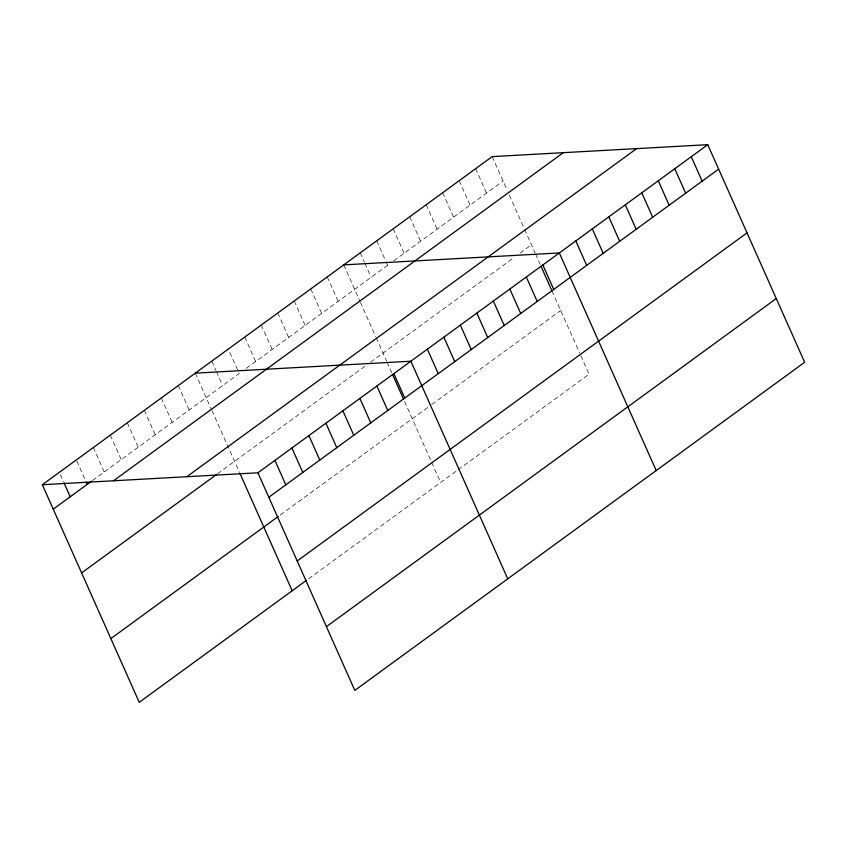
<?xml version="1.0" encoding="UTF-8"?>
<svg xmlns="http://www.w3.org/2000/svg" width="847" height="847" viewBox="0 0 847 847"><rect width="100%" height="100%" fill="white"/><g stroke="black" fill="none" stroke-linecap="round" stroke-linejoin="round"><path stroke-width="0.64" stroke-dasharray="4.24 3.18" d="M92.535 480.503L239.172 373.548L228.288 349.102M246.392 368.286L389.684 263.777M393.802 260.76L503.076 181.057M217.573 473.748L366.518 365.11M370.637 362.103L513.928 257.583M520.111 253.073L531.461 244.804M280.293 514.997L428.741 406.719M431.832 404.464L560.693 310.478M308.679 578.734L457.126 470.466M458.153 469.714L589.078 374.215L580.142 354.152M492.192 156.61L507.279 190.501M509.386 195.223L524.102 228.277M524.621 229.463L535.05 252.872M535.558 254.015L540.174 264.391M551.979 290.892L579.613 352.966M475.696 168.638L486.58 193.095M459.201 180.665L470.085 205.122M442.706 192.703L453.59 217.15M426.21 204.73L437.105 229.188M409.715 216.758L420.61 241.215M393.22 228.796L404.114 253.242M376.735 240.823L385.544 260.622M386.063 261.787L387.619 265.28M360.24 252.851L364.379 262.168M364.898 263.332L371.124 277.308M343.744 264.878L359.88 301.14M360.409 302.326L375.655 336.555M376.174 337.731L386.603 361.14M387.111 362.294L391.727 372.669M404.559 401.467L431.165 461.244M431.695 462.43L440.631 482.494M327.249 276.916L338.133 301.363M310.754 288.943L321.638 313.401M294.258 300.971L305.142 325.428M277.763 313.009L288.658 337.455M261.268 325.036L272.162 349.493M244.772 337.064L255.667 361.521M211.792 361.129L215.932 370.446M216.451 371.611L222.676 385.586M195.297 373.156L211.443 409.419M211.962 410.594L239.182 471.726M178.304 385.554L189.188 410.012M161.311 397.952L172.195 422.399M144.318 410.34L155.202 434.797M127.315 422.738L138.209 447.195M110.322 435.136L121.216 459.593M93.329 447.534L104.223 471.98M76.855 461.086L85.674 480.884M60.381 474.648L63.493 481.636"/><path stroke-width="1.27" d="M42.35 484.717L492.192 156.61L707.764 144.678L804.65 362.283L354.808 690.39L257.922 472.785L42.35 484.717L139.236 702.322L306.614 580.237M53.234 509.163L91.476 481.276M113.487 480.778L563.329 152.672M186.785 476.723L636.626 148.617M81.619 572.911L216.504 474.521M257.922 472.785L707.764 144.678M268.817 497.231L718.648 169.125M110.862 638.585L278.229 516.501M297.191 560.979L747.033 232.872M326.434 626.653L776.276 298.546M343.744 264.878L559.316 252.946L656.203 470.561M195.297 373.156L410.869 361.224L507.755 578.84M691.268 156.706L702.152 181.163M674.773 168.733L685.668 193.19M658.278 180.771L669.172 205.218M641.782 192.798L652.677 217.256M625.298 204.826L636.182 229.283M608.802 216.864L619.686 241.31M592.307 228.891L603.191 253.348M575.812 240.919L586.696 265.376M542.821 264.984L553.716 289.43M541.201 266.699L551.979 290.892M526.326 277.011L537.22 301.468M509.83 289.039L520.725 313.496M493.346 301.077L504.23 325.523M476.85 313.104L487.734 337.561M460.355 325.132L471.239 349.589M443.86 337.17L454.744 361.616M427.364 349.197L438.248 373.654M393.876 373.622L404.76 398.079M392.754 374.967L403.532 399.17M376.883 386.02L387.767 410.467M359.89 398.408L370.774 422.865M342.897 410.806L353.781 435.263M325.904 423.204L336.788 447.661M308.911 435.602L319.795 460.048M291.908 447.989L302.803 472.446M274.915 460.387L285.81 484.844M239.69 472.88L292.183 590.772M86.193 482.049L87.23 484.378M64.012 482.801L70.227 496.776"/></g></svg>
